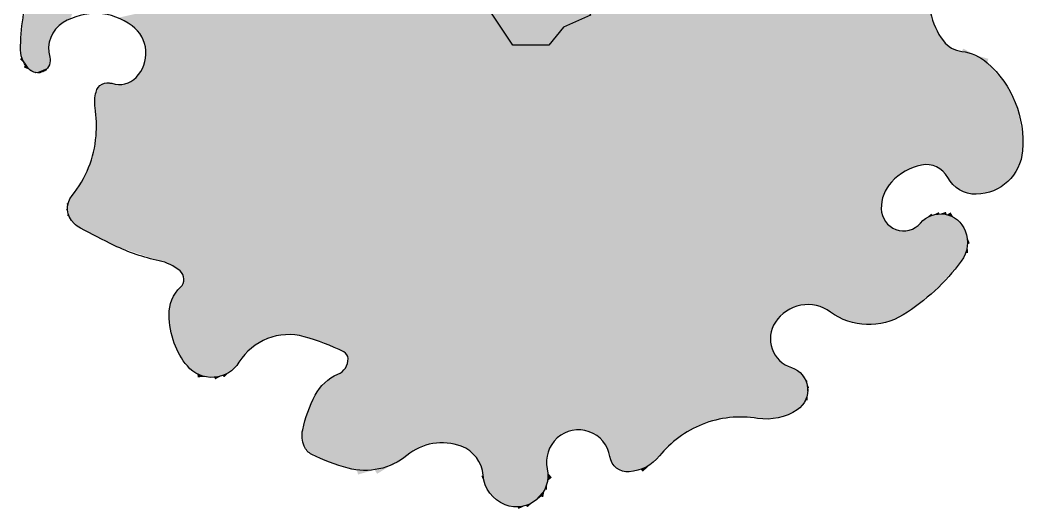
# Model space of a CAD drawing. Extents: x 130.35 to 139.86, y 215.58 to 225.15.
# Drawn here: x 130.35 to 139.86, y 215.58 to 220.21 of the extents above; entities that cross this region are included whole.
import ezdxf

# ---------------------------------------------------------------- set-up
doc = ezdxf.new("R2010")
doc.units = 0
doc.header["$LTSCALE"] = 3
doc.layers.add('ARCHI', color=3, linetype='CONTINUOUS')

msp = doc.modelspace()

# ---------------------------------------------------------------- linework, layer by layer
at = {"layer": 'ARCHI', "color": 0}
msp.add_lwpolyline([(135.1079, 220.9671), (135.676, 220.8536), (135.676, 220.4844), (135.7612, 220.2573), (135.5055, 220.1437), (135.3635, 219.9733), (135.0226, 219.9733), (134.7954, 220.3141), (134.7102, 220.5412), (134.8522, 220.6548), (135.1079, 220.9671)], close=True, dxfattribs=at)
msp.add_lwpolyline([(138.9855, 220.2847, 0.113247), (139.1073, 220.0141, 0.203782), (139.2818, 219.9142, -0.152276), (139.523, 219.8063, -0.237143), (139.8586, 218.9723, -0.384219), (139.4191, 218.5597, -0.283401), (139.1482, 218.7191, 0.332919), (138.8995, 218.8367, 0.158169), (138.615, 218.6757, 0.192056), (138.5184, 218.4211, 0.688465), (138.89, 218.2863, -0.564437), (139.3152, 218.2134, -0.257971), (139.277, 217.925, -0.094737), (138.7263, 217.4169, -0.305965), (138.0372, 217.4428, 0.429402), (137.5137, 217.3476, 0.495394), (137.6663, 216.9164, -0.628785), (137.7216, 216.5165, -0.188457), (137.3458, 216.4352, 0.134906), (136.8209, 216.378, 0.129802), (136.4148, 216.0788, -0.207132), (136.128, 215.9278, -0.390221), (135.9448, 216.0723, 0.275755), (135.7469, 216.3087, 0.586611), (135.3498, 215.9567, -0.599842), (134.9501, 215.6161, -0.285815), (134.742, 215.8961, 0.290791), (134.5344, 216.1702, 0.2676), (134.0183, 216.0835, -0.242409), (133.4605, 215.9624, -0.050441), (133.1172, 216.0927, -0.179782), (133.0448, 216.1702, -0.152912), (133.0303, 216.3266, -0.067556), (133.1487, 216.655, -0.174563), (133.3638, 216.8531, 0.306288), (133.4605, 217.0013, 0.279643), (133.4203, 217.0651, 0.048734), (133.0448, 217.2091, 0.332588), (132.426, 216.9666, -0.511173), (131.9362, 216.932, -0.088498), (131.8124, 217.1485, -0.080758), (131.763, 217.4169, -0.210062), (131.8717, 217.679, 0.445892), (131.8669, 217.8324, 0.123413), (131.6682, 217.9296, -0.060107), (131.2433, 218.0748, -0.01244), (130.9236, 218.239, -0.059556), (130.8622, 218.2826, -0.399081), (130.8426, 218.547, 0.152903), (131.0701, 219.1137, 0.054513), (131.062, 219.3795, -0.097252), (131.0701, 219.5293, -0.436237), (131.2211, 219.6118, 0.288519), (131.4512, 219.6678, 0.451843), (131.4125, 220.1578, 0.308381), (130.7583, 220.1873, 0.334898), (130.6311, 219.8605, -0.726288), (130.4465, 219.7371, -0.229931), (130.3543, 219.927, -0.075596), (130.4465, 220.5336, -0.14273)], format="xyb", dxfattribs=at)
for points in [[(131.563, 222.3127), (130.3652, 219.8553), (130.4465, 219.7371)], [(131.563, 222.3127), (131.5595, 222.3059), (130.3652, 219.8553)], [(131.563, 222.3127), (130.4465, 219.7371), (130.5027, 219.7132)], [(131.563, 222.3127), (130.5027, 219.7132), (130.6483, 220.0644)], [(131.563, 222.3127), (130.6483, 220.0644), (130.6688, 220.1008)], [(131.563, 222.3127), (130.6688, 220.1008), (130.6944, 220.1338)], [(131.563, 222.3127), (130.6944, 220.1338), (130.7244, 220.1628)], [(131.563, 222.3127), (130.7244, 220.1628), (130.7583, 220.1873)], [(131.563, 222.3127), (130.7583, 220.1873), (130.8266, 220.2234)], [(131.5595, 222.3059), (130.7363, 220.9523), (130.3652, 219.8553)], [(137.5137, 217.3476), (138.9917, 222.043), (138.7953, 221.9197)], [(137.5137, 217.3476), (137.5436, 217.3871), (138.9917, 222.043)], [(137.5436, 217.3871), (138.5217, 218.4768), (138.9917, 222.043)], [(138.5217, 218.4768), (139.184, 221.9656), (138.9917, 222.043)], [(138.5217, 218.4768), (138.5333, 218.5313), (139.184, 221.9656)], [(138.5333, 218.5313), (138.9776, 220.4103), (139.184, 221.9656)], [(138.7037, 221.8804), (131.278, 220.2331), (137.5137, 217.3476)], [(137.5137, 217.3476), (138.7953, 221.9197), (138.7508, 221.897)], [(137.5137, 217.3476), (138.7508, 221.897), (138.7037, 221.8804)], [(130.7363, 220.9523), (130.3543, 219.927), (130.357, 219.8908)], [(130.7363, 220.9523), (130.3775, 220.2338), (130.3543, 219.927)], [(130.7363, 220.9523), (130.357, 219.8908), (130.3652, 219.8553)], [(138.5333, 218.5313), (138.9773, 220.3472), (138.9776, 220.4103)], [(138.5333, 218.5313), (138.9855, 220.2847), (138.9773, 220.3472)], [(131.278, 220.2331), (131.3478, 220.1999), (137.5137, 217.3476)], [(138.5333, 218.5313), (139.0124, 220.1887), (138.9855, 220.2847)], [(131.3478, 220.1999), (137.4952, 217.3147), (137.5137, 217.3476)], [(131.3478, 220.1999), (131.4125, 220.1578), (137.4952, 217.3147)], [(131.4125, 220.1578), (131.4475, 220.1275), (137.4952, 217.3147)], [(131.4475, 220.1275), (135.5118, 216.2941), (137.4952, 217.3147)], [(131.4475, 220.1275), (135.477, 216.2738), (135.5118, 216.2941)], [(131.4475, 220.1275), (135.4451, 216.2492), (135.477, 216.2738)], [(131.4475, 220.1275), (135.4168, 216.2205), (135.4451, 216.2492)], [(131.4475, 220.1275), (135.3925, 216.1883), (135.4168, 216.2205)], [(131.4475, 220.1275), (135.3727, 216.1533), (135.3925, 216.1883)], [(131.4475, 220.1275), (135.3577, 216.1159), (135.3727, 216.1533)], [(131.4475, 220.1275), (135.3478, 216.0768), (135.3577, 216.1159)], [(131.4475, 220.1275), (135.3431, 216.0368), (135.3478, 216.0768)], [(131.4475, 220.1275), (135.3438, 215.9965), (135.3431, 216.0368)], [(131.4475, 220.1275), (135.3557, 215.9169), (135.3438, 215.9965)], [(131.4475, 220.1275), (131.4779, 220.0925), (135.3557, 215.9169)], [(138.5333, 218.5313), (139.0533, 220.0978), (139.0124, 220.1887)], [(130.5027, 219.7132), (130.6331, 220.0255), (130.6483, 220.0644)], [(131.4779, 220.0925), (134.5757, 216.1514), (135.3557, 215.9169)], [(131.4779, 220.0925), (134.5344, 216.1702), (134.5757, 216.1514)], [(131.4779, 220.0925), (134.4593, 216.1919), (134.5344, 216.1702)], [(131.4779, 220.0925), (131.503, 220.0537), (134.4593, 216.1919)], [(131.503, 220.0537), (133.4366, 217.054), (134.4593, 216.1919)], [(131.503, 220.0537), (133.4288, 217.0601), (133.4366, 217.054)], [(131.503, 220.0537), (133.4203, 217.0651), (133.4288, 217.0601)], [(131.503, 220.0537), (133.236, 217.1463), (133.4203, 217.0651)], [(131.503, 220.0537), (133.0448, 217.2091), (133.236, 217.1463)], [(131.503, 220.0537), (132.9672, 217.2246), (133.0448, 217.2091)], [(131.503, 220.0537), (132.8882, 217.2289), (132.9672, 217.2246)], [(131.503, 220.0537), (131.5224, 220.0116), (132.8882, 217.2289)], [(138.5333, 218.5313), (138.5531, 218.5834), (139.0533, 220.0978)], [(138.5531, 218.5834), (139.1073, 220.0141), (139.0533, 220.0978)], [(130.5027, 219.7132), (130.6237, 219.9848), (130.6331, 220.0255)], [(130.5027, 219.7132), (130.6202, 219.9432), (130.6237, 219.9848)], [(130.5027, 219.7132), (130.6227, 219.9015), (130.6202, 219.9432)], [(131.5224, 220.0116), (132.8094, 217.222), (132.8882, 217.2289)], [(131.5224, 220.0116), (132.7324, 217.2039), (132.8094, 217.222)], [(131.5224, 220.0116), (132.6588, 217.175), (132.7324, 217.2039)], [(131.5224, 220.0116), (132.59, 217.136), (132.6588, 217.175)], [(131.5224, 220.0116), (132.5274, 217.0876), (132.59, 217.136)], [(131.5224, 220.0116), (132.4724, 217.0307), (132.5274, 217.0876)], [(131.5224, 220.0116), (131.5357, 219.9673), (132.4724, 217.0307)], [(131.5357, 219.9673), (132.426, 216.9666), (132.4724, 217.0307)], [(131.5357, 219.9673), (132.4022, 216.9334), (132.426, 216.9666)], [(131.5357, 219.9673), (132.2698, 216.8408), (132.4022, 216.9334)], [(131.5357, 219.9673), (132.1086, 216.8294), (132.2698, 216.8408)], [(131.5357, 219.9673), (131.9021, 217.7711), (132.1086, 216.8294)], [(131.5357, 219.9673), (131.8986, 217.7851), (131.9021, 217.7711)], [(131.5357, 219.9673), (131.8933, 217.7985), (131.8986, 217.7851)], [(131.5357, 219.9673), (131.8861, 217.811), (131.8933, 217.7985)], [(131.5357, 219.9673), (131.8772, 217.8224), (131.8861, 217.811)], [(131.5357, 219.9673), (131.8669, 217.8324), (131.8772, 217.8224)], [(131.5357, 219.9673), (131.5425, 219.9215), (131.8669, 217.8324)], [(138.5531, 218.5834), (139.1299, 219.9882), (139.1073, 220.0141)], [(138.5531, 218.5834), (139.1557, 219.9655), (139.1299, 219.9882)], [(138.5531, 218.5834), (139.1844, 219.9464), (139.1557, 219.9655)], [(138.5531, 218.5834), (139.2153, 219.9313), (139.1844, 219.9464)], [(138.5531, 218.5834), (139.248, 219.9205), (139.2153, 219.9313)], [(139.4106, 219.8786), (139.2965, 219.9411), (139.2818, 219.9142)], [(130.3652, 219.8553), (130.3495, 219.8406), (130.3969, 219.79)], [(130.3652, 219.8553), (130.3969, 219.79), (130.4465, 219.7371)], [(130.5027, 219.7132), (130.6311, 219.8605), (130.6227, 219.9015)], [(130.5027, 219.7132), (130.6346, 219.8147), (130.6311, 219.8605)], [(130.6346, 219.8147), (130.6343, 219.8455), (130.6311, 219.8605)], [(130.6346, 219.8147), (130.6346, 219.8147), (130.6343, 219.8455)], [(131.5429, 219.8753), (131.5368, 219.8294), (131.6682, 217.9296)], [(131.5425, 219.9215), (131.8063, 217.8756), (131.8669, 217.8324)], [(131.5425, 219.9215), (131.7395, 217.9083), (131.8063, 217.8756)], [(131.5425, 219.9215), (131.6682, 217.9296), (131.7395, 217.9083)], [(131.5425, 219.9215), (131.5429, 219.8753), (131.6682, 217.9296)], [(138.5531, 218.5834), (139.2818, 219.9142), (139.248, 219.9205)], [(138.5531, 218.5834), (138.5805, 218.6319), (139.2818, 219.9142)], [(138.5805, 218.6319), (139.4106, 219.8786), (139.2818, 219.9142)], [(138.5805, 218.6319), (138.615, 218.6757), (139.4106, 219.8786)], [(138.615, 218.6757), (139.523, 219.8063), (139.4106, 219.8786)], [(139.523, 219.8063), (139.5336, 219.8447), (139.4106, 219.8786)], [(130.3969, 219.79), (130.3854, 219.7631), (130.4465, 219.7371)], [(130.5027, 219.7132), (130.6116, 219.7581), (130.6346, 219.8147)], [(130.5027, 219.7132), (130.5632, 219.7209), (130.6116, 219.7581)], [(130.5632, 219.7209), (130.5899, 219.7363), (130.6116, 219.7581)], [(130.5899, 219.7363), (130.6009, 219.7318), (130.6116, 219.7581)], [(130.6116, 219.7581), (130.6269, 219.7849), (130.6346, 219.8147)], [(130.6116, 219.7581), (130.6194, 219.7561), (130.6269, 219.7849)], [(130.6269, 219.7849), (130.6369, 219.7856), (130.6346, 219.8147)], [(131.5055, 219.7425), (130.7991, 218.4241), (130.8067, 218.3717)], [(131.5055, 219.7425), (130.9312, 218.674), (130.7991, 218.4241)], [(131.5055, 219.7425), (130.8067, 218.3717), (130.8283, 218.3233)], [(131.5055, 219.7425), (130.8283, 218.3233), (130.8622, 218.2826)], [(131.5242, 219.7848), (130.8622, 218.2826), (130.9236, 218.239)], [(131.5242, 219.7848), (131.5055, 219.7425), (130.8622, 218.2826)], [(131.5242, 219.7848), (130.9236, 218.239), (131.2433, 218.0748)], [(131.5055, 219.7425), (130.9997, 218.813), (130.9312, 218.674)], [(131.5055, 219.7425), (131.0463, 218.9607), (130.9997, 218.813)], [(131.5055, 219.7425), (131.481, 219.7032), (131.0463, 218.9607)], [(131.5368, 219.8294), (131.2433, 218.0748), (131.6682, 217.9296)], [(131.5368, 219.8294), (131.5242, 219.7848), (131.2433, 218.0748)], [(138.615, 218.6757), (138.6757, 218.7323), (139.523, 219.8063)], [(138.6757, 218.7323), (139.6972, 219.6058), (139.523, 219.8063)], [(139.6972, 219.6058), (139.523, 219.8063), (139.523, 219.8063)], [(130.4465, 219.7371), (130.4444, 219.7293), (130.473, 219.7214)], [(130.4465, 219.7371), (130.473, 219.7214), (130.5027, 219.7132)], [(130.473, 219.7214), (130.4978, 219.7056), (130.5027, 219.7132)], [(130.5027, 219.7132), (130.5335, 219.713), (130.5632, 219.7209)], [(130.5027, 219.7132), (130.5181, 219.7121), (130.5335, 219.713)], [(130.5335, 219.713), (130.5375, 219.706), (130.5632, 219.7209)], [(130.5632, 219.7209), (130.569, 219.7152), (130.5899, 219.7363)], [(131.481, 219.7032), (131.0701, 219.1137), (131.0463, 218.9607)], [(131.4279, 219.647), (131.062, 219.3795), (131.0733, 219.2469)], [(131.4279, 219.647), (131.402, 219.6297), (131.062, 219.3795)], [(131.481, 219.7032), (131.4512, 219.6678), (131.0701, 219.1137)], [(131.4512, 219.6678), (131.0733, 219.2469), (131.0701, 219.1137)], [(131.4512, 219.6678), (131.4279, 219.647), (131.0733, 219.2469)], [(131.402, 219.6297), (131.0587, 219.4548), (131.062, 219.3795)], [(131.402, 219.6297), (131.3739, 219.6161), (131.0587, 219.4548)], [(131.3739, 219.6161), (131.3442, 219.6066), (131.0587, 219.4548)], [(131.3442, 219.6066), (131.0701, 219.5293), (131.0587, 219.4548)], [(131.3442, 219.6066), (131.0751, 219.5446), (131.0701, 219.5293)], [(131.3442, 219.6066), (131.0822, 219.559), (131.0751, 219.5446)], [(131.3442, 219.6066), (131.3135, 219.6014), (131.0822, 219.559)], [(131.3135, 219.6014), (131.0911, 219.5724), (131.0822, 219.559)], [(131.3135, 219.6014), (131.1018, 219.5844), (131.0911, 219.5724)], [(131.3135, 219.6014), (131.1141, 219.5948), (131.1018, 219.5844)], [(131.2823, 219.6005), (131.1276, 219.6035), (131.1141, 219.5948)], [(131.3135, 219.6014), (131.2823, 219.6005), (131.1141, 219.5948)], [(131.2823, 219.6005), (131.1422, 219.6102), (131.1276, 219.6035)], [(131.2513, 219.604), (131.1576, 219.6149), (131.1422, 219.6102)], [(131.2823, 219.6005), (131.2513, 219.604), (131.1422, 219.6102)], [(131.2513, 219.604), (131.1735, 219.6174), (131.1576, 219.6149)], [(131.2513, 219.604), (131.1896, 219.6177), (131.1735, 219.6174)], [(131.2211, 219.6118), (131.221, 219.6183), (131.1896, 219.6177)], [(131.2513, 219.604), (131.2211, 219.6118), (131.1896, 219.6177)], [(138.6757, 218.7323), (138.7445, 218.7787), (139.6972, 219.6058)], [(138.7445, 218.7787), (139.8125, 219.3666), (139.6972, 219.6058)], [(139.8125, 219.3666), (139.6972, 219.6058), (139.6972, 219.6058)], [(138.7445, 218.7787), (138.8197, 218.8138), (139.8125, 219.3666)], [(138.8197, 218.8138), (138.8995, 218.8367), (139.8125, 219.3666)], [(138.8995, 218.8367), (139.8608, 219.1054), (139.8125, 219.3666)], [(139.8608, 219.1054), (139.8608, 219.1054), (139.8125, 219.3666)], [(138.8995, 218.8367), (139.8586, 218.9723), (139.8608, 219.1054)], [(138.8995, 218.8367), (138.932, 218.8409), (139.8586, 218.9723)], [(138.932, 218.8409), (139.8496, 218.913), (139.8586, 218.9723)], [(138.932, 218.8409), (139.8329, 218.8554), (139.8496, 218.913)], [(138.932, 218.8409), (138.9647, 218.8405), (139.8329, 218.8554)], [(138.9647, 218.8405), (139.8086, 218.8005), (139.8329, 218.8554)], [(138.9647, 218.8405), (139.7772, 218.7494), (139.8086, 218.8005)], [(138.9647, 218.8405), (138.9971, 218.8354), (139.7772, 218.7494)], [(138.9971, 218.8354), (139.7393, 218.7028), (139.7772, 218.7494)], [(138.9971, 218.8354), (139.6956, 218.6618), (139.7393, 218.7028)], [(138.9971, 218.8354), (139.0284, 218.8258), (139.6956, 218.6618)], [(139.0284, 218.8258), (139.6468, 218.6269), (139.6956, 218.6618)], [(139.0284, 218.8258), (139.5937, 218.5988), (139.6468, 218.6269)], [(139.0284, 218.8258), (139.058, 218.8118), (139.5937, 218.5988)], [(139.058, 218.8118), (139.5374, 218.578), (139.5937, 218.5988)], [(139.058, 218.8118), (139.4789, 218.5649), (139.5374, 218.578)], [(139.058, 218.8118), (139.0853, 218.7937), (139.4789, 218.5649)], [(139.0853, 218.7937), (139.4191, 218.5597), (139.4789, 218.5649)], [(139.0853, 218.7937), (139.3778, 218.5617), (139.4191, 218.5597)], [(139.0853, 218.7937), (139.1098, 218.7719), (139.3778, 218.5617)], [(139.1098, 218.7719), (139.3372, 218.5694), (139.3778, 218.5617)], [(139.1098, 218.7719), (139.2981, 218.5825), (139.3372, 218.5694)], [(139.1098, 218.7719), (139.2611, 218.601), (139.2981, 218.5825)], [(139.1098, 218.7719), (139.1309, 218.7469), (139.2611, 218.601)], [(139.1309, 218.7469), (139.227, 218.6244), (139.2611, 218.601)], [(139.1309, 218.7469), (139.1964, 218.6522), (139.227, 218.6244)], [(139.1309, 218.7469), (139.1482, 218.7191), (139.1964, 218.6522)], [(139.1482, 218.7191), (139.1964, 218.6522), (139.1964, 218.6522)], [(130.9312, 218.674), (130.8062, 218.4767), (130.7991, 218.4241)], [(130.9312, 218.674), (130.815, 218.5017), (130.8062, 218.4767)], [(130.9312, 218.674), (130.8426, 218.547), (130.815, 218.5017)], [(130.8426, 218.547), (130.8446, 218.5456), (130.815, 218.5017)], [(130.7991, 218.4241), (130.7859, 218.4183), (130.8067, 218.3717)], [(130.8062, 218.4767), (130.7919, 218.4746), (130.7991, 218.4241)], [(137.5436, 217.3871), (138.5184, 218.4211), (138.5217, 218.4768)], [(137.5436, 217.3871), (137.5786, 217.4223), (138.5184, 218.4211)], [(137.5786, 217.4223), (138.5208, 218.3929), (138.5184, 218.4211)], [(130.8067, 218.3717), (130.7956, 218.3624), (130.8283, 218.3233)], [(130.8283, 218.3233), (130.8622, 218.2826), (130.8622, 218.2826)], [(137.5786, 217.4223), (138.5269, 218.3653), (138.5208, 218.3929)], [(137.5786, 217.4223), (138.5367, 218.3387), (138.5269, 218.3653)], [(137.5786, 217.4223), (138.5499, 218.3136), (138.5367, 218.3387)], [(137.5786, 217.4223), (138.5663, 218.2905), (138.5499, 218.3136)], [(137.618, 217.4524), (139.0716, 218.3733), (138.8477, 218.2489)], [(137.618, 217.4524), (139.1401, 218.3663), (139.0716, 218.3733)], [(137.618, 217.4524), (137.661, 217.4769), (139.1401, 218.3663)], [(137.661, 217.4769), (139.2041, 218.3411), (139.1401, 218.3663)], [(137.661, 217.4769), (139.2589, 218.2995), (139.2041, 218.3411)], [(139.0716, 218.3733), (138.8701, 218.2662), (138.8477, 218.2489)], [(139.0716, 218.3733), (138.89, 218.2863), (138.8701, 218.2662)], [(139.0716, 218.3733), (138.9417, 218.3317), (138.89, 218.2863)], [(138.9417, 218.3317), (138.9383, 218.3351), (138.89, 218.2863)], [(139.0038, 218.3615), (138.9915, 218.3755), (138.9417, 218.3317)], [(139.0716, 218.3733), (139.0038, 218.3615), (138.9417, 218.3317)], [(139.0716, 218.3733), (139.0636, 218.3901), (139.0038, 218.3615)], [(139.1401, 218.3663), (139.1317, 218.3925), (139.0716, 218.3733)], [(139.2041, 218.3411), (139.176, 218.3879), (139.1401, 218.3663)], [(139.2589, 218.2995), (139.2589, 218.2995), (139.2041, 218.3411)], [(130.8622, 218.2826), (130.8622, 218.2826), (130.9236, 218.239)], [(130.9236, 218.239), (130.9236, 218.239), (131.2433, 218.0748)], [(137.5786, 217.4223), (138.5857, 218.2699), (138.5663, 218.2905)], [(137.5786, 217.4223), (138.6077, 218.252), (138.5857, 218.2699)], [(137.5786, 217.4223), (138.6319, 218.2372), (138.6077, 218.252)], [(137.5786, 217.4223), (137.618, 217.4524), (138.6319, 218.2372)], [(137.618, 217.4524), (138.8477, 218.2489), (138.8231, 218.2347)], [(137.618, 217.4524), (138.6578, 218.2258), (138.6319, 218.2372)], [(137.618, 217.4524), (138.8231, 218.2347), (138.7969, 218.224)], [(137.618, 217.4524), (138.685, 218.2179), (138.6578, 218.2258)], [(137.618, 217.4524), (138.7969, 218.224), (138.7695, 218.2168)], [(137.661, 217.4769), (139.3004, 218.2445), (139.2589, 218.2995)], [(137.661, 217.4769), (139.328, 218.172), (139.3004, 218.2445)], [(139.3004, 218.2445), (139.2589, 218.2995), (139.2589, 218.2995)], [(139.328, 218.172), (139.3152, 218.2134), (139.3004, 218.2445)], [(137.618, 217.4524), (138.713, 218.2138), (138.685, 218.2179)], [(137.618, 217.4524), (138.7695, 218.2168), (138.7414, 218.2134)], [(137.618, 217.4524), (138.7414, 218.2134), (138.713, 218.2138)], [(137.661, 217.4769), (137.707, 217.4954), (139.328, 218.172)], [(137.707, 217.4954), (139.3353, 218.0858), (139.328, 218.172)], [(139.3353, 218.0858), (139.3576, 218.0943), (139.328, 218.172)], [(131.2433, 218.0748), (131.2433, 218.0748), (131.6682, 217.9296)], [(137.707, 217.4954), (139.3178, 218.0012), (139.3353, 218.0858)], [(139.3178, 218.0012), (139.3424, 218.0033), (139.3353, 218.0858)], [(137.707, 217.4954), (139.3002, 217.9616), (139.3178, 218.0012)], [(137.707, 217.4954), (139.277, 217.925), (139.3002, 217.9616)], [(137.707, 217.4954), (137.7551, 217.5076), (139.277, 217.925)], [(137.7551, 217.5076), (137.8043, 217.5131), (139.277, 217.925)], [(137.8043, 217.5131), (139.0257, 217.6448), (139.277, 217.925)], [(131.9021, 217.7711), (131.9035, 217.7568), (132.1086, 216.8294)], [(131.9035, 217.7568), (131.903, 217.7424), (131.9644, 216.9025)], [(131.9035, 217.7568), (132.0315, 216.8562), (132.1086, 216.8294)], [(131.9035, 217.7568), (131.9644, 216.9025), (132.0315, 216.8562)], [(131.8959, 217.7145), (131.763, 217.4169), (131.7768, 217.2807)], [(131.8959, 217.7145), (131.8895, 217.7016), (131.763, 217.4169)], [(131.8895, 217.7016), (131.7653, 217.4655), (131.763, 217.4169)], [(131.8895, 217.7016), (131.7743, 217.5133), (131.7653, 217.4655)], [(131.8895, 217.7016), (131.8814, 217.6897), (131.7743, 217.5133)], [(131.8814, 217.6897), (131.7898, 217.5594), (131.7743, 217.5133)], [(131.9004, 217.7282), (131.7768, 217.2807), (131.8124, 217.1485)], [(131.9004, 217.7282), (131.8959, 217.7145), (131.7768, 217.2807)], [(131.8814, 217.6897), (131.8115, 217.6029), (131.7898, 217.5594)], [(131.8814, 217.6897), (131.8717, 217.679), (131.8115, 217.6029)], [(131.8717, 217.679), (131.8734, 217.6779), (131.8115, 217.6029)], [(131.9004, 217.7282), (131.8124, 217.1485), (131.8647, 217.0348)], [(131.903, 217.7424), (131.8647, 217.0348), (131.9644, 216.9025)], [(131.903, 217.7424), (131.9004, 217.7282), (131.8647, 217.0348)], [(137.8043, 217.5131), (137.8539, 217.512), (139.0257, 217.6448)], [(137.8539, 217.512), (138.7263, 217.4169), (139.0257, 217.6448)], [(137.8539, 217.512), (137.9028, 217.5042), (138.7263, 217.4169)], [(137.9028, 217.5042), (138.6546, 217.3786), (138.7263, 217.4169)], [(137.9028, 217.5042), (138.5785, 217.3501), (138.6546, 217.3786)], [(137.9028, 217.5042), (138.4993, 217.3319), (138.5785, 217.3501)], [(137.9028, 217.5042), (137.9503, 217.4898), (138.4993, 217.3319)], [(137.9503, 217.4898), (138.4184, 217.3242), (138.4993, 217.3319)], [(137.9503, 217.4898), (138.3372, 217.3273), (138.4184, 217.3242)], [(137.9503, 217.4898), (137.9953, 217.4692), (138.3372, 217.3273)], [(137.9953, 217.4692), (138.2572, 217.341), (138.3372, 217.3273)], [(137.9953, 217.4692), (138.1796, 217.3651), (138.2572, 217.341)], [(137.9953, 217.4692), (138.0372, 217.4428), (138.1796, 217.3651)], [(138.0372, 217.4428), (138.041, 217.4517), (138.1796, 217.3651)], [(135.5118, 216.2941), (137.4811, 217.2797), (137.4952, 217.3147)], [(135.5118, 216.2941), (137.4717, 217.2432), (137.4811, 217.2797)], [(135.5118, 216.2941), (137.4672, 217.2057), (137.4717, 217.2432)], [(135.5118, 216.2941), (137.4676, 217.1679), (137.4672, 217.2057)], [(135.5118, 216.2941), (137.473, 217.1306), (137.4676, 217.1679)], [(135.5118, 216.2941), (135.549, 216.3095), (137.473, 217.1306)], [(135.549, 216.3095), (137.4832, 217.0942), (137.473, 217.1306)], [(135.549, 216.3095), (137.4981, 217.0595), (137.4832, 217.0942)], [(131.8647, 217.0348), (131.9362, 216.932), (131.9644, 216.9025)], [(133.4366, 217.054), (134.3818, 216.2023), (134.4593, 216.1919)], [(133.4366, 217.054), (133.4435, 217.0468), (134.3818, 216.2023)], [(133.4435, 217.0468), (134.3036, 216.2009), (134.3818, 216.2023)], [(133.4435, 217.0468), (134.2264, 216.188), (134.3036, 216.2009)], [(133.4435, 217.0468), (134.1521, 216.1637), (134.2264, 216.188)], [(133.4435, 217.0468), (133.4493, 217.0388), (134.1521, 216.1637)], [(133.4493, 217.0388), (134.0822, 216.1286), (134.1521, 216.1637)], [(133.4493, 217.0388), (134.0183, 216.0835), (134.0822, 216.1286)], [(133.4493, 217.0388), (133.454, 217.0301), (134.0183, 216.0835)], [(133.454, 217.0301), (133.8746, 215.9947), (134.0183, 216.0835)], [(133.454, 217.0301), (133.4575, 217.0208), (133.8746, 215.9947)], [(133.4575, 217.0208), (133.7124, 215.9478), (133.8746, 215.9947)], [(133.4575, 217.0208), (133.4596, 217.0112), (133.7124, 215.9478)], [(133.4605, 217.0013), (133.4595, 216.9805), (133.5435, 215.9461)], [(133.4596, 217.0112), (133.4605, 217.0013), (133.7124, 215.9478)], [(133.4605, 217.0013), (133.5435, 215.9461), (133.7124, 215.9478)], [(135.549, 216.3095), (137.5174, 217.0271), (137.4981, 217.0595)], [(135.549, 216.3095), (137.5408, 216.9975), (137.5174, 217.0271)], [(135.549, 216.3095), (137.5679, 216.9712), (137.5408, 216.9975)], [(131.9644, 216.9025), (131.9644, 216.9025), (132.0315, 216.8562)], [(132.2698, 216.8408), (132.3423, 216.8781), (132.4022, 216.9334)], [(132.3423, 216.8781), (132.4022, 216.9334), (132.4022, 216.9334)], [(133.4289, 216.9039), (133.0249, 216.2871), (133.0256, 216.2473)], [(133.4289, 216.9039), (133.0303, 216.3266), (133.0249, 216.2871)], [(133.4403, 216.9213), (133.0256, 216.2473), (133.0322, 216.208)], [(133.4403, 216.9213), (133.4289, 216.9039), (133.0256, 216.2473)], [(133.4289, 216.9039), (133.0784, 216.4948), (133.0303, 216.3266)], [(133.4403, 216.9213), (133.0322, 216.208), (133.0448, 216.1702)], [(133.4403, 216.9213), (133.0448, 216.1702), (133.0545, 216.1509)], [(133.4403, 216.9213), (133.0545, 216.1509), (133.0669, 216.1331)], [(133.4493, 216.9401), (133.0669, 216.1331), (133.0817, 216.1173)], [(133.4493, 216.9401), (133.4403, 216.9213), (133.0669, 216.1331)], [(133.4289, 216.9039), (133.4153, 216.8881), (133.0784, 216.4948)], [(133.4153, 216.8881), (133.3997, 216.8742), (133.0784, 216.4948)], [(133.4493, 216.9401), (133.0817, 216.1173), (133.0986, 216.1037)], [(133.4493, 216.9401), (133.0986, 216.1037), (133.1172, 216.0927)], [(133.4493, 216.9401), (133.1172, 216.0927), (133.2856, 216.0189)], [(133.4595, 216.9805), (133.2856, 216.0189), (133.5435, 215.9461)], [(133.4595, 216.9805), (133.4557, 216.96), (133.2856, 216.0189)], [(133.4557, 216.96), (133.4493, 216.9401), (133.2856, 216.0189)], [(135.549, 216.3095), (137.5982, 216.9487), (137.5679, 216.9712)], [(135.549, 216.3095), (137.6312, 216.9303), (137.5982, 216.9487)], [(135.549, 216.3095), (135.5879, 216.3199), (137.6312, 216.9303)], [(135.5879, 216.3199), (137.7433, 216.8735), (137.6312, 216.9303)], [(137.7433, 216.8735), (137.6938, 216.9055), (137.6312, 216.9303)], [(137.6938, 216.9055), (137.6663, 216.9164), (137.6312, 216.9303)], [(137.7433, 216.8735), (137.7433, 216.8735), (137.6938, 216.9055)], [(132.0315, 216.8562), (132.0338, 216.8241), (132.1086, 216.8294)], [(132.1086, 216.8294), (132.1899, 216.8242), (132.2698, 216.8408)], [(132.1086, 216.8294), (132.1899, 216.8242), (132.1899, 216.8242)], [(132.1899, 216.8242), (132.1999, 216.8048), (132.2698, 216.8408)], [(132.2698, 216.8408), (132.2845, 216.8248), (132.3423, 216.8781)], [(133.3997, 216.8742), (133.1487, 216.655), (133.0784, 216.4948)], [(133.3997, 216.8742), (133.1799, 216.7058), (133.1487, 216.655)], [(133.3997, 216.8742), (133.3825, 216.8624), (133.1799, 216.7058)], [(133.3825, 216.8624), (133.2177, 216.7519), (133.1799, 216.7058)], [(133.3825, 216.8624), (133.2616, 216.7923), (133.2177, 216.7519)], [(133.3825, 216.8624), (133.3106, 216.8262), (133.2616, 216.7923)], [(133.3825, 216.8624), (133.3638, 216.8531), (133.3106, 216.8262)], [(135.5879, 216.3199), (137.8093, 216.7769), (137.7433, 216.8735)], [(137.8093, 216.7769), (137.7827, 216.8296), (137.7433, 216.8735)], [(137.7827, 216.8296), (137.7433, 216.8735), (137.7433, 216.8735)], [(137.8093, 216.7769), (137.8208, 216.7872), (137.7827, 216.8296)], [(135.5879, 216.3199), (137.8177, 216.6602), (137.8093, 216.7769)], [(137.8177, 216.6602), (137.8212, 216.7191), (137.8093, 216.7769)], [(137.8212, 216.7191), (137.835, 216.7261), (137.8093, 216.7769)], [(137.8177, 216.6602), (137.8212, 216.7191), (137.8212, 216.7191)], [(135.5879, 216.3199), (135.6279, 216.3251), (137.8177, 216.6602)], [(135.6279, 216.3251), (137.766, 216.5553), (137.8177, 216.6602)], [(137.766, 216.5553), (137.7988, 216.6043), (137.8177, 216.6602)], [(137.766, 216.5553), (137.766, 216.5553), (137.7988, 216.6043)], [(137.7988, 216.6043), (137.8215, 216.606), (137.8177, 216.6602)], [(135.6279, 216.3251), (137.7216, 216.5165), (137.766, 216.5553)], [(135.6279, 216.3251), (137.0795, 216.442), (137.7216, 216.5165)], [(137.0795, 216.442), (137.653, 216.478), (137.7216, 216.5165)], [(137.7216, 216.5165), (137.766, 216.5553), (137.766, 216.5553)], [(135.6279, 216.3251), (136.948, 216.4187), (137.0795, 216.442)], [(135.6279, 216.3251), (136.8209, 216.378), (136.948, 216.4187)], [(137.0795, 216.442), (137.2129, 216.4476), (137.653, 216.478)], [(137.2129, 216.4476), (137.5795, 216.4502), (137.653, 216.478)], [(137.2129, 216.4476), (137.5026, 216.4336), (137.5795, 216.4502)], [(137.2129, 216.4476), (137.4242, 216.4285), (137.5026, 216.4336)], [(137.2129, 216.4476), (137.3458, 216.4352), (137.4242, 216.4285)], [(135.6279, 216.3251), (135.6682, 216.3249), (136.8209, 216.378)], [(135.6682, 216.3249), (136.669, 216.3022), (136.8209, 216.378)], [(135.6682, 216.3249), (135.7081, 216.3194), (136.669, 216.3022)], [(135.7081, 216.3194), (136.5323, 216.2014), (136.669, 216.3022)], [(135.7081, 216.3194), (135.7469, 216.3087), (136.5323, 216.2014)], [(135.7469, 216.3087), (136.4148, 216.0788), (136.5323, 216.2014)], [(135.7469, 216.3087), (135.7841, 216.2928), (136.4148, 216.0788)], [(135.7841, 216.2928), (136.3343, 216.0027), (136.4148, 216.0788)], [(135.7841, 216.2928), (135.8189, 216.2721), (136.3343, 216.0027)], [(135.8189, 216.2721), (136.2363, 215.9511), (136.3343, 216.0027)], [(135.8189, 216.2721), (135.8505, 216.247), (136.2363, 215.9511)], [(135.8505, 216.247), (136.183, 215.9358), (136.2363, 215.9511)], [(135.8505, 216.247), (135.8785, 216.2178), (136.183, 215.9358)], [(134.5757, 216.1514), (135.3258, 215.7609), (135.3557, 215.9169)], [(134.5757, 216.1514), (134.6139, 216.127), (135.3258, 215.7609)], [(134.6139, 216.127), (135.2199, 215.6426), (135.3258, 215.7609)], [(134.6139, 216.127), (134.6482, 216.0974), (135.2199, 215.6426)], [(135.8785, 216.2178), (136.128, 215.9278), (136.183, 215.9358)], [(135.8785, 216.2178), (136.1047, 215.9276), (136.128, 215.9278)], [(135.8785, 216.2178), (135.9023, 216.1851), (136.1047, 215.9276)], [(135.9023, 216.1851), (136.0816, 215.9305), (136.1047, 215.9276)], [(135.9023, 216.1851), (136.0591, 215.9366), (136.0816, 215.9305)], [(135.9023, 216.1851), (136.0377, 215.9456), (136.0591, 215.9366)], [(135.9023, 216.1851), (135.9215, 216.1495), (136.0377, 215.9456)], [(135.9215, 216.1495), (136.0176, 215.9574), (136.0377, 215.9456)], [(135.9215, 216.1495), (135.9993, 215.9718), (136.0176, 215.9574)], [(135.9215, 216.1495), (135.9832, 215.9886), (135.9993, 215.9718)], [(135.9215, 216.1495), (135.9358, 216.1117), (135.9832, 215.9886)], [(133.8746, 215.9947), (133.8806, 215.9863), (134.0183, 216.0835)], [(134.6482, 216.0974), (135.1472, 215.6088), (135.2199, 215.6426)], [(134.6482, 216.0974), (134.6781, 216.0633), (135.1472, 215.6088)], [(134.6781, 216.0633), (135.0681, 215.5956), (135.1472, 215.6088)], [(134.6781, 216.0633), (134.9884, 215.604), (135.0681, 215.5956)], [(134.6781, 216.0633), (134.7028, 216.0254), (134.9884, 215.604)], [(135.9358, 216.1117), (135.9694, 216.0073), (135.9832, 215.9886)], [(135.9358, 216.1117), (135.9583, 216.0278), (135.9694, 216.0073)], [(135.9358, 216.1117), (135.9501, 216.0496), (135.9583, 216.0278)], [(135.9358, 216.1117), (135.9448, 216.0723), (135.9501, 216.0496)], [(136.3343, 216.0027), (136.3383, 215.9989), (136.4148, 216.0788)], [(133.2856, 216.0189), (133.4605, 215.9624), (133.5435, 215.9461)], [(133.5435, 215.9461), (133.5561, 215.9025), (133.7124, 215.9478)], [(133.7124, 215.9478), (133.7362, 215.9092), (133.8746, 215.9947)], [(134.7028, 216.0254), (134.9501, 215.6161), (134.9884, 215.604)], [(134.7028, 216.0254), (134.9087, 215.6358), (134.9501, 215.6161)], [(134.7028, 216.0254), (134.722, 215.9843), (134.9087, 215.6358)], [(134.722, 215.9843), (134.8704, 215.6611), (134.9087, 215.6358)], [(134.722, 215.9843), (134.836, 215.6915), (134.8704, 215.6611)], [(134.722, 215.9843), (134.8061, 215.7264), (134.836, 215.6915)], [(134.722, 215.9843), (134.7351, 215.9409), (134.8061, 215.7264)], [(134.7351, 215.9409), (134.7813, 215.765), (134.8061, 215.7264)], [(134.7351, 215.9409), (134.7622, 215.8068), (134.7813, 215.765)], [(134.7351, 215.9409), (134.742, 215.8961), (134.7622, 215.8068)], [(135.3557, 215.9169), (135.3498, 215.9567), (135.3438, 215.9965)], [(136.2363, 215.9511), (136.2568, 215.9295), (136.3343, 216.0027)], [(134.742, 215.8961), (134.7248, 215.8882), (134.7622, 215.8068)], [(135.3258, 215.7609), (135.3513, 215.8369), (135.3557, 215.9169)], [(135.3513, 215.8369), (135.3936, 215.8761), (135.3557, 215.9169)], [(135.2199, 215.6426), (135.2809, 215.6946), (135.3258, 215.7609)], [(135.2809, 215.6946), (135.3119, 215.6886), (135.3258, 215.7609)], [(135.3258, 215.7609), (135.3471, 215.7598), (135.3513, 215.8369)], [(135.2199, 215.6426), (135.2809, 215.6946), (135.2809, 215.6946)], [(134.9884, 215.604), (135.0681, 215.5956), (135.0681, 215.5956)], [(135.0681, 215.5956), (135.0772, 215.5762), (135.1472, 215.6088)], [(135.1472, 215.6088), (135.1611, 215.5925), (135.2199, 215.6426)]]:
    msp.add_solid(points, dxfattribs=at)

doc.saveas('drawing.dxf')
